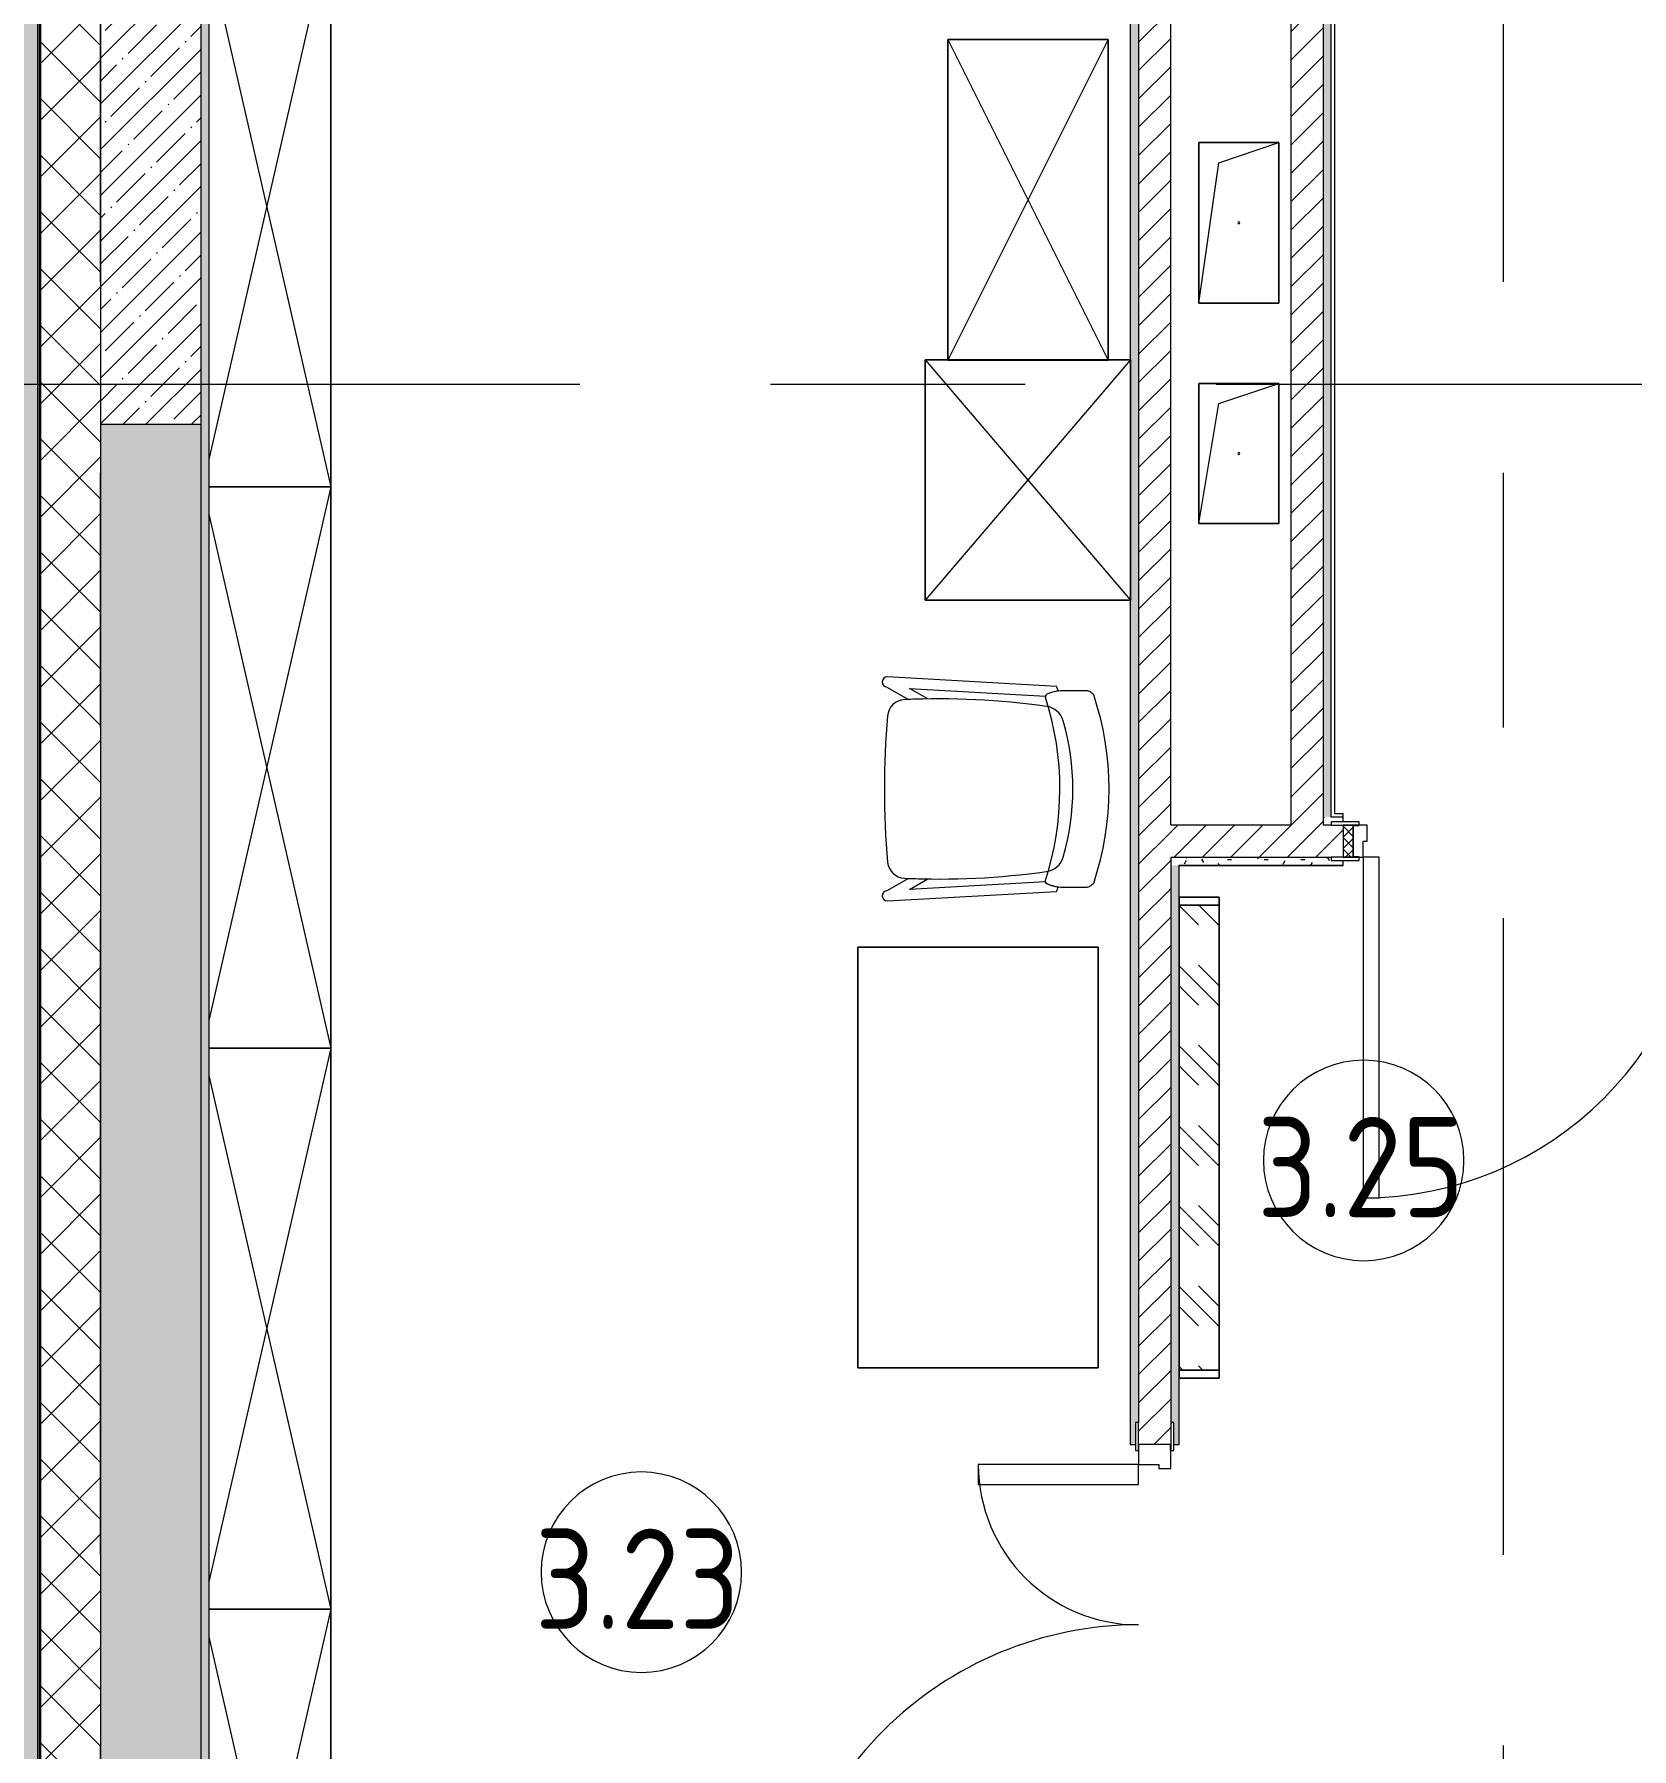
# Model space of a CAD drawing. Header units: millimetres. Extents: x 81382 to 274764, y -8553 to 29000.
# Drawn here: x 89195 to 93180, y 4396 to 8673 of the extents above; entities that cross this region are included whole.
import ezdxf

# ---------------------------------------------------------------- set-up
doc = ezdxf.new("R2010")
doc.units = ezdxf.units.MM
doc.linetypes.add('Осевая', pattern=[3175, 635, -476.25, 1587.5, -476.25])
for name, color, linetype, lineweight in [('A-AREA-IDEN', 7, 'Continuous', 9), ('A-DOOR', 7, 'Continuous', 9), ('A-DOOR-1', 7, 'Continuous', 13), ('A-DOOR-FRAM', 7, 'Continuous', 13), ('A-DOOR-FRAM-1', 7, 'Continuous', 9), ('A-GENM', 7, 'Continuous', 9), ('A-WALL', 7, 'Continuous', 9), ('I-FURN', 7, 'Continuous', 9), ('I-WALL', 7, 'Continuous', 9), ('Оси-2', 7, 'Осевая', 9)]:
    doc.layers.add(name, color=color, linetype=linetype, lineweight=lineweight)
for name, color, linetype, lineweight, true_color in [('A-DETL', 9, 'Continuous', 9, 0x808080), ('A-DETL-GENF-1', 7, 'Continuous', 9, 0xd4d4d4), ('A-WALL-1', 7, 'Continuous', 9, 0x3c3c3c), ('A-WALL-FNSH-1', 7, 'Continuous', 9, 0x3c3c3c), ('I-FURN-1', 7, 'Continuous', 9, 0xf0f0f0)]:
    doc.layers.add(name, color=color, linetype=linetype, lineweight=lineweight, true_color=true_color)
doc.styles.add('GOST Common', font='GOST_Common.ttf', dxfattribs={"width": 0.9, "height": 250})
pattern_1 = [(45, (0, 0), (-35.35534, 35.35534), [])]
pattern_2 = [(45, (0, 0), (-57.024626, 57.024626), []), (45, (57.025, 0), (-57.024626, 57.024626), [100.806, -20.161, 3.353, -16.808])]
pattern_3 = [(0, (0, 0), (121.92, 30.48), [10.058, -81.382, 10.058, -81.382, -487.68]), (0, (0, 0), (121.92, 30.48), [-182.88, 10.058, -172.822, 10.058, -81.382, -213.36]), (0, (0, 0), (121.92, 30.48), [-457.2, 10.058, -50.902, 10.058, -142.342]), (120, (45.72, 15.24), (-87.356454, 90.345817), [10.058, -81.382, 10.058, -81.382, -487.68]), (120, (45.72, 15.24), (-87.356454, 90.345817), [-182.88, 10.058, -172.822, 10.058, -81.382, -213.36]), (120, (45.72, 15.24), (-87.356454, 90.345817), [-457.2, 10.058, -50.902, 10.058, -142.342]), (240, (60.96, 76.2), (-34.563546, -120.825817), [10.058, -81.382, 10.058, -81.382, -487.68]), (240, (60.96, 76.2), (-34.563546, -120.825817), [-182.88, 10.058, -172.822, 10.058, -81.382, -213.36]), (240, (60.96, 76.2), (-34.563546, -120.825817), [-457.2, 10.058, -50.902, 10.058, -142.342])]

# ---------------------------------------------------------------- blocks, each defined once
blk = doc.blocks.new('110_Дверь_СКБ_2Ст - Д-5_п_ Из игровой в коридор-32215844-План размещения напольных электротехнических лючков и розеток 3 этажа в осях 23-33')
at = {"layer": 'A-DOOR'}
for centre, radius, start, end in [((-637.5, 40), 900, 0, 90), ((662.5, 40), 400, 90, 180)]:
    blk.add_arc(centre, radius, start, end, dxfattribs=at)
at = {"layer": 'A-DOOR-1'}
for p, q in [((-637.5, 940), (-637.5, 40)), ((-587.5, 940), (-637.5, 940)), ((-587.5, 40), (-587.5, 940)), ((662.5, 440), (612.5, 440)), ((612.5, 440), (612.5, 40)), ((662.5, 40), (662.5, 440)), ((-637.5, 40), (-587.5, 40)), ((612.5, 40), (662.5, 40))]:
    blk.add_line(p, q, dxfattribs=at)
at = {"layer": 'A-DOOR-FRAM'}
for p, q in [((-672.5, 48), (-742.5, 48)), ((-742.5, 48), (-742.5, 40)), ((-672.5, 40), (-672.5, 48)), ((767.5, 48), (697.5, 48)), ((697.5, 48), (697.5, 40)), ((767.5, 40), (767.5, 48)), ((-742.5, 40), (-672.5, 40)), ((-637.5, 40), (-687.5, 40)), ((-687.5, 40), (-687.5, -40)), ((-637.5, -10), (-637.5, 40)), ((662.5, 40), (662.5, -10)), ((712.5, 40), (662.5, 40)), ((697.5, 40), (767.5, 40)), ((712.5, -40), (712.5, 40)), ((-672.5, -40), (-742.5, -40)), ((-742.5, -40), (-742.5, -48)), ((-672.5, -39), (-687.5, -39)), ((-687.5, -39), (-687.5, -40)), ((-687.5, -40), (-627.5, -40)), ((-687.5, -40), (-672.5, -40)), ((-672.5, -40), (-672.5, -39)), ((-672.5, -48), (-672.5, -40)), ((-627.5, -10), (-637.5, -10)), ((-627.5, -40), (-627.5, -10)), ((662.5, -10), (652.5, -10)), ((652.5, -10), (652.5, -40)), ((652.5, -40), (712.5, -40)), ((712.5, -39), (697.5, -39)), ((697.5, -39), (697.5, -40)), ((697.5, -40), (712.5, -40)), ((767.5, -40), (697.5, -40)), ((697.5, -40), (697.5, -48)), ((712.5, -40), (712.5, -39)), ((767.5, -48), (767.5, -40)), ((-742.5, -48), (-672.5, -48)), ((697.5, -48), (767.5, -48))]:
    blk.add_line(p, q, dxfattribs=at)
blk = doc.blocks.new('110_Дверь_СКБ_1Ст_Внутренняя1 - Д-8 950x2100h_охрана-32224770-План размещения напольных электротехнических лючков и розеток 3 этажа в осях 23-33')
at = {"layer": 'A-DOOR'}
h = blk.add_hatch(dxfattribs=at)
h.set_pattern_fill('FP_16', color=256, style=0, pattern_type=2)
h.set_pattern_definition([(135, (1826.41, 104.685), (-14.14214, -14.14214), []), (225, (1826.41, 104.685), (14.14214, -14.14214), [])])
h.paths.add_polyline_path([(487.5, 40), (462.5, 40), (462.5, -40), (487.5, -40)])
at = {"layer": 'A-DOOR-FRAM-1'}
h = blk.add_hatch(dxfattribs=at)
h.set_pattern_fill('FP_17', color=256, style=0, pattern_type=2)
h.set_pattern_definition([(45, (-296.384, 104.685), (-14.1421, 14.1421), []), (135, (-296.384, 104.685), (-14.1421, -14.1421), [])])
h.paths.add_polyline_path([(-437.5, 40), (-462.5, 40), (-462.5, -40), (-437.5, -40)])
at = {"layer": 'A-DOOR'}
blk.add_arc((437.5, 40), 850, 90, 180, dxfattribs=at)
at = {"layer": 'A-DOOR-1'}
for p, q in [((437.5, 890), (397.5, 890)), ((397.5, 890), (397.5, 40)), ((437.5, 40), (437.5, 890)), ((397.5, 40), (437.5, 40))]:
    blk.add_line(p, q, dxfattribs=at)
at = {"layer": 'A-DOOR-FRAM'}
for p, q in [((-422.5, 48), (-492.5, 48)), ((-492.5, 48), (-492.5, 40)), ((-422.5, 40), (-422.5, 48)), ((517.5, 48), (447.5, 48)), ((447.5, 48), (447.5, 40)), ((517.5, 40), (517.5, 48)), ((-492.5, 40), (-422.5, 40)), ((-437.5, 40), (-462.5, 40)), ((-462.5, 40), (-462.5, -40)), ((-412.5, 40), (-437.5, 40)), ((-437.5, 40), (-437.5, -40)), ((-437.5, -40), (-437.5, 40)), ((-422.5, 40), (-437.5, 40)), ((-437.5, 40), (-437.5, 39)), ((-437.5, 39), (-422.5, 39)), ((-422.5, 39), (-422.5, 40)), ((-412.5, 0), (-412.5, 40)), ((-402.5, 0), (-412.5, 0)), ((-402.5, -40), (-402.5, 0)), ((437.5, 0), (427.5, 0)), ((427.5, 0), (427.5, -40)), ((437.5, 40), (437.5, 0)), ((462.5, 40), (437.5, 40)), ((462.5, 40), (447.5, 40)), ((447.5, 40), (447.5, 39)), ((447.5, 40), (517.5, 40)), ((447.5, 39), (462.5, 39)), ((462.5, -40), (462.5, 40)), ((487.5, 40), (462.5, 40)), ((462.5, 40), (462.5, -40)), ((462.5, 39), (462.5, 40)), ((487.5, -40), (487.5, 40)), ((-422.5, -40), (-492.5, -40)), ((-492.5, -40), (-492.5, -48)), ((-462.5, -40), (-437.5, -40)), ((-422.5, -39), (-437.5, -39)), ((-437.5, -39), (-437.5, -40)), ((-437.5, -40), (-402.5, -40)), ((-437.5, -40), (-422.5, -40)), ((-422.5, -40), (-422.5, -39)), ((-422.5, -48), (-422.5, -40)), ((427.5, -40), (462.5, -40)), ((462.5, -39), (447.5, -39)), ((447.5, -39), (447.5, -40)), ((447.5, -40), (462.5, -40)), ((517.5, -40), (447.5, -40)), ((447.5, -40), (447.5, -48)), ((462.5, -40), (462.5, -39)), ((462.5, -40), (487.5, -40)), ((517.5, -48), (517.5, -40)), ((-492.5, -48), (-422.5, -48)), ((447.5, -48), (517.5, -48))]:
    blk.add_line(p, q, dxfattribs=at)
blk = doc.blocks.new('GM_Отверстие прямоугольное _в плите_ - Отверстие-21958801-План размещения напольных электротехнических лючков и розеток 3 этажа в осях 23-33')
at = {"layer": 'A-GENM'}
for p, q in [((-100, -175), (-100, 175)), ((-100, 175), (100, 175)), ((100, 175), (-100, 175)), ((-100, 175), (-100, -175)), ((-50, 125), (100, 175)), ((100, 175), (100, -175)), ((100, -175), (100, 175)), ((-100, -175), (-50, 125)), ((100, -175), (-100, -175)), ((-100, -175), (100, -175))]:
    blk.add_line(p, q, dxfattribs=at)
for start, end in [(360, 180), (180, 360)]:
    blk.add_arc((0, 0), 2.5, start, end, dxfattribs=at)
blk = doc.blocks.new('GM_Отверстие прямоугольное _в плите_ - Отверстие-21992361-План размещения напольных электротехнических лючков и розеток 3 этажа в осях 23-33')
at = {"layer": 'A-GENM'}
for p, q in [((-100, -200), (-100, 200)), ((-100, 200), (100, 200)), ((100, 200), (-100, 200)), ((-100, 200), (-100, -200)), ((-50, 150), (100, 200)), ((100, 200), (100, -200)), ((100, -200), (100, 200)), ((-100, -200), (-50, 150)), ((100, -200), (-100, -200)), ((-100, -200), (100, -200))]:
    blk.add_line(p, q, dxfattribs=at)
for start, end in [(360, 180), (180, 360)]:
    blk.add_arc((0, 0), 2.5, start, end, dxfattribs=at)
blk = doc.blocks.new('Шкаф параметрический - 1_28А-V58-План размещения напольных электротехнических лючков и розеток 3 этажа в осях 23-33')
at = {"layer": 'I-FURN-1'}
for p, q in [((0, 320), (1331.6, 15.6)), ((1400, 320), (0, 320)), ((0, 320), (0, 15.6)), ((0, 15.6), (0, 320)), ((0, 320), (1400, 320)), ((68.4, 15.6), (1400, 320)), ((1400, 15.6), (1400, 320)), ((1400, 320), (1400, 15.6))]:
    blk.add_line(p, q, dxfattribs=at)
blk = doc.blocks.new('Шкаф параметрический - 1_158А-25590435-План размещения напольных электротехнических лючков и розеток 3 этажа в осях 23-33')
at = {"layer": 'I-FURN-1'}
for p, q in [((0, 0), (800, -400)), ((0, -400), (800, 0)), ((800, 0), (0, 0)), ((0, 0), (0, -400)), ((0, -400), (0, 0)), ((0, 0), (799.3, 0)), ((800, -400), (800, 0)), ((800, 0), (800, -400)), ((0, -400), (800, -400)), ((799.3, -400), (0, -400))]:
    blk.add_line(p, q, dxfattribs=at)
blk = doc.blocks.new('Шкаф параметрический - 1_275-V105-План размещения напольных электротехнических лючков и розеток 3 этажа в осях 23-33')
at = {"layer": 'I-FURN-1'}
for p, q in [((0, 0), (600, -512)), ((0, -512), (600, 0)), ((600, 0), (0, 0)), ((0, 0), (0, -55.3)), ((0, -55.3), (0, 0)), ((0, 0), (600, 0)), ((600, -512), (600, 0)), ((600, 0), (600, -512)), ((0, -55.3), (0, -455.3)), ((0, -455.3), (0, -55.3)), ((0, -455.3), (0, -512)), ((0, -512), (0, -455.3)), ((0, -512), (600, -512)), ((600, -512), (0, -512))]:
    blk.add_line(p, q, dxfattribs=at)
blk = doc.blocks.new('Chair_1 noor 78578 - 1_1-25531733-План размещения напольных электротехнических лючков и розеток 3 этажа в осях 23-33')
at = {"layer": 'I-FURN-1'}
for p, q in [((-130.5, 405.7), (-130.5, 344.8)), ((359.1, 344.8), (359.1, 405.7)), ((-141.2, 329.7), (-165.1, -92)), ((-136.5, -37.1), (-117.3, 302)), ((345.9, 302), (365.1, -37.1)), ((393.7, -92), (369.8, 329.7)), ((-110.2, 8.6), (-136.5, -37.1)), ((365.1, -37.1), (338.8, 8.6)), ((-139.7, -93.5), (-108.8, -39.9)), ((337.4, -39.9), (368.3, -93.5))]:
    blk.add_line(p, q, dxfattribs=at)
for centre, radius, start, end in [((114.3, -271.9), 732.8, 71.3174, 108.6833), ((-37.4, 344.8), 93.1, 180, 204.9864), ((-41.4, 297.5), 50.8, 106.1735, 171.9659), ((114.3, -239.2), 609.6, 73.8265, 106.1735), ((270, 297.5), 50.8, 8.0341, 73.8265), ((266, 344.8), 93.1, 334.477, 360), ((114.3, -279.3), 660.4, 111.7, 112.7563), ((-37.4, 344.8), 93.1, 186.4785, 204.9864), ((-116, 308.2), 6.35, 204.9864, 258.4091), ((-116, 308.2), 6.35, 204.9864, 287.8276), ((114.3, -408), 746, 71.9445, 107.8276), ((1798.9, 37.7), 1909.3, 171.9659, 182.6261), ((-1570.3, 37.7), 1909.3, 357.3739, 8.0341), ((344.3, 307.4), 6.35, 281.4186, 334.477), ((344.6, 308.2), 6.35, 281.5909, 335.0136), ((266, 344.8), 93.1, 335.0136, 353.5215), ((114.3, -279.3), 660.4, 67.2437, 68.3), ((1798.9, 37.7), 1909.3, 180.8761, 182.3307), ((-1570.3, 37.7), 1909.3, 357.6693, 359.1239), ((-64, -47.7), 44.5, 182.6261, 265.0912), ((292.6, -47.7), 44.4, 275.9396, 357.3739), ((-152.4, -92.7), 12.7, 176.75, 356.75), ((114.8, 2033.8), 2133.6, 265.0912, 274.9044), ((381, -92.7), 12.7, 183.25, 3.25)]:
    blk.add_arc(centre, radius, start, end, dxfattribs=at)
for points in [[(-120.4, 422.3), (-122, 420.8), (-124.7, 417.8), (-127.8, 413.5), (-129.8, 409.4), (-130.4, 406.9), (-130.5, 405.7)], [(359.1, 405.7), (359, 406.9), (358.4, 409.4), (356.4, 413.5), (353.3, 417.8), (350.6, 420.8), (349, 422.3)]]:
    blk.add_open_spline(points, degree=3, dxfattribs=at)
blk = doc.blocks.new('Зеркало обычное - 1_21-29820948-План размещения напольных электротехнических лючков и розеток 3 этажа в осях 23-33')
at = {"layer": 'I-FURN'}
h = blk.add_hatch(dxfattribs=at)
h.set_pattern_fill('FP_38', color=256, style=0, pattern_type=2)
h.set_pattern_definition([(45, (50, 50), (-200, 0), [141.42, -141.42]), (45, (100, 50), (-200, 0), [70.71, -212.13]), (45, (50, 100), (-200, 0), [70.71, -212.13])])
h.paths.add_polyline_path([(-580, -40), (580, -40), (580, 60), (-580, 60)])
at = {"layer": 'I-FURN-1'}
for p, q in [((600, 60), (-600, 60)), ((-600, 60), (-600, -40)), ((-600, -40), (-600, 60)), ((-600, 60), (-580, 60)), ((580, 60), (-580, 60)), ((-580, 60), (-580, -40)), ((-580, -40), (-580, 60)), ((-580, 60), (580, 60)), ((-580, 60), (580, 60)), ((580, 60), (-580, 60)), ((-580, 60), (580, 60)), ((-580, -40), (-580, 60)), ((-580, -40), (-580, 60)), ((580, -40), (580, 60)), ((580, 60), (580, -40)), ((580, 60), (600, 60)), ((580, 60), (580, -40)), ((580, -40), (580, 60)), ((600, -40), (600, 60)), ((600, 60), (600, -40)), ((-600, -40), (600, -40)), ((-580, -40), (-600, -40)), ((-580, -40), (580, -40)), ((580, -40), (-580, -40)), ((580, -40), (-580, -40)), ((-580, -40), (580, -40)), ((580, -40), (-580, -40)), ((600, -40), (580, -40))]:
    blk.add_line(p, q, dxfattribs=at)
blk = doc.blocks.new('Марка_Помещения - Номер-25198446-План размещения напольных электротехнических лючков и розеток 3 этажа в осях 23-33')
at = {"layer": 'A-AREA-IDEN'}
for start, end in [(360, 180), (180, 360)]:
    blk.add_arc((0, 0), 2.5, start, end, dxfattribs=at)

msp = doc.modelspace()

# ---------------------------------------------------------------- hatches: boundary and pattern name
at = {"layer": 'A-DETL-GENF-1'}
msp.add_hatch(color=256, dxfattribs=at).paths.add_polyline_path([(89203.5, -258), (89203.5, 10193), (84970.7, 10193), (84970.7, -258)])
at = {"layer": 'A-WALL'}
h = msp.add_hatch(dxfattribs=at)
h.set_pattern_fill('FP_1', color=256, style=0, pattern_type=2)
h.set_pattern_definition([(45, (0, 0), (-70.71068, 70.71068), []), (135, (0, 0), (-70.71068, -70.71068), [])])
h.paths.add_polyline_path([(89210, -100), (89360, -100), (89360, 10392), (89210, 10392), (89210, 3119.7)])
at = {"layer": 'I-WALL'}
h = msp.add_hatch(dxfattribs=at)
h.set_pattern_fill('FP_4', color=256, style=0, pattern_type=2)
h.set_pattern_definition(pattern_2)
h.paths.add_polyline_path([(89610, 7700), (89610, 10600), (89360, 10600), (89360, 7700)])
h = msp.add_hatch(dxfattribs=at)
h.set_pattern_fill('FP_35', color=256, style=0, pattern_type=2)
h.set_pattern_definition(pattern_3)
h.paths.add_polyline_path([(89630, 170), (89630, 10400), (89610, 10400), (89610, 170)])
h = msp.add_hatch(dxfattribs=at)
h.set_pattern_fill('FP_35', color=256, style=0, pattern_type=2)
h.set_pattern_definition(pattern_3)
h.paths.add_polyline_path([(91950, 100), (91950, 3700), (91942, 3700), (91942, 3755), (91930, 3755), (91930, 100)])
h.paths.add_polyline_path([(91942, 5155), (91942, 5210), (91950, 5210), (91950, 10400), (91930, 10400), (91930, 5155)])
h = msp.add_hatch(dxfattribs=at)
h.set_pattern_fill('FP_5', color=256, style=0, pattern_type=2)
h.set_pattern_definition(pattern_1)
h.paths.add_polyline_path([(92030, 100), (92029, 3755), (91950, 3755), (91950, 100)])
h.paths.add_polyline_path([(92030, 5155), (92030, 10400), (91950, 10400), (91950, 5155), (92029, 5155)])
h = msp.add_hatch(dxfattribs=at)
h.set_pattern_fill('FP_5', color=256, style=0, pattern_type=2)
h.set_pattern_definition(pattern_1)
h.paths.add_polyline_path([(92410, 6700), (92410, 10400), (92330, 10400), (92330, 6700)])
h = msp.add_hatch(dxfattribs=at)
h.set_pattern_fill('FP_35', color=256, style=0, pattern_type=2)
h.set_pattern_definition(pattern_3)
h.paths.add_polyline_path([(92410, 6720), (92430, 6720), (92430, 10400), (92410, 10400), (92410, 7445.7)])
h = msp.add_hatch(dxfattribs=at)
h.set_pattern_fill('FP_4', color=256, style=0, pattern_type=2)
h.set_pattern_definition(pattern_2)
h.paths.add_polyline_path([(89360, 100), (89610, 100), (89610, 7700), (89360, 7700), (89360, 3119.7)])
h = msp.add_hatch(dxfattribs=at)
h.set_pattern_fill('FP_35', color=256, style=0, pattern_type=2)
h.set_pattern_definition(pattern_3)
h.paths.add_polyline_path([(94090.2, 6700), (94190, 6700), (94190, 6720), (93410, 6720), (93410, 6708), (93440, 6708), (93440, 6700), (93454.3, 6700)])
h.paths.add_polyline_path([(92410, 6700), (92430, 6700), (92430, 6708), (92460, 6708), (92460, 6720), (92410, 6720), (92410, 6708)])
h = msp.add_hatch(dxfattribs=at)
h.set_pattern_fill('FP_5', color=256, style=0, pattern_type=2)
h.set_pattern_definition(pattern_1)
h.paths.add_polyline_path([(94210, 6620), (94210, 6700), (93410, 6700), (93410, 6620), (94190, 6620)])
h.paths.add_polyline_path([(92460, 6620), (92460, 6700), (92030, 6700), (92030, 6620), (92430, 6620)])
h = msp.add_hatch(dxfattribs=at)
h.set_pattern_fill('FP_35', color=256, style=0, pattern_type=2)
h.set_pattern_definition(pattern_3)
h.paths.add_polyline_path([(94189, 6600), (94190, 6600), (94190, 6620), (93440, 6619.2), (93440, 6612), (93410, 6612), (93410, 6600), (94090.2, 6600)])
h.paths.add_polyline_path([(92030, 6600), (92460, 6600), (92460, 6612), (92430, 6612), (92430, 6620), (92030, 6620)])
h = msp.add_hatch(dxfattribs=at)
h.set_pattern_fill('FP_35', color=256, style=0, pattern_type=2)
h.set_pattern_definition(pattern_3)
h.paths.add_polyline_path([(92050, 100), (92050, 3755), (92038, 3755), (92038, 3700), (92030, 3700), (92030, 100)])
h.paths.add_polyline_path([(92038, 5155), (92050, 5155), (92050, 6600), (92030, 6600), (92030.8, 5210), (92038, 5210), (92038, 5168.3)])

# ---------------------------------------------------------------- linework, layer by layer
at = {"layer": 'A-DETL'}
msp.add_line((89203.5, -258), (89203.5, 10193), dxfattribs=at)
at = {"layer": 'A-WALL'}
for p, q in [((89207, 10395), (89207, -253)), ((91950, 10400), (91950, 5210)), ((92410, 10400), (92410, 6700)), ((89210, 10392), (89210, -250)), ((89630, 10380), (89630, 170)), ((91930, 5155), (91930, 10380)), ((92430, 6700), (92410, 6700)), ((92030, 6620), (92430, 6620)), ((92030, 6620), (92030, 5210)), ((92050, 6600), (92460, 6600)), ((92050, 6600), (92050, 5155))]:
    msp.add_line(p, q, dxfattribs=at)
at = {"layer": 'A-WALL-1'}
for p, q in [((89610, 10600), (89610, 150)), ((89360, 10400), (89360, -100)), ((92030, 6700), (92030, 10400)), ((92330, 10400), (92330, 6700)), ((92430, 6720), (92430, 10380)), ((89360, 7700), (89610, 7700)), ((92460, 6720), (92430, 6720)), ((92460, 6708), (92460, 6720)), ((92330, 6700), (92030, 6700)), ((92460, 6600), (92460, 6612)), ((91930, 5155), (91942, 5155)), ((92038, 5155), (92050, 5155))]:
    msp.add_line(p, q, dxfattribs=at)
at = {"layer": 'A-WALL-FNSH-1'}
for p, q in [((89631, 171), (89631, 10379)), ((91929, 10379), (91929, 5155)), ((92051, 6599), (92460, 6599)), ((92051, 5155), (92051, 6599)), ((92460, 6599), (92460, 6600)), ((91929, 5155), (91930, 5155)), ((92050, 5155), (92051, 5155))]:
    msp.add_line(p, q, dxfattribs=at)
at = {"layer": 'I-FURN-1'}
for p, q in [((91849.4, 6395.8), (91249.4, 6395.8)), ((91249.4, 6395.8), (91249.4, 5345.8)), ((91249.4, 5345.8), (91249.4, 6395.8)), ((91249.4, 6395.8), (91849.4, 6395.8)), ((91849.4, 5345.8), (91849.4, 6395.8)), ((91849.4, 6395.8), (91849.4, 5345.8)), ((91249.4, 5345.8), (91849.4, 5345.8)), ((91849.4, 5345.8), (91249.4, 5345.8))]:
    msp.add_line(p, q, dxfattribs=at)
at = {"layer": 'I-WALL'}
for p, q in [((92439, 10371), (92439, 6729)), ((92439, 6729), (92460, 6729)), ((92460, 6720), (92460, 6729))]:
    msp.add_line(p, q, dxfattribs=at)
at = {"layer": 'Оси-2'}
for p, q in [((89360, 593.7), (89360, 18900)), ((92860, 593.7), (92860, 18900)), ((84681.8, 7800), (122730, 7800))]:
    msp.add_line(p, q, dxfattribs=at)

# ---------------------------------------------------------------- block references
at = {"layer": 'A-AREA-IDEN', "xscale": 99.99999999999993, "yscale": 99.99999999999993, "zscale": 99.99999999999993}
for p in [(92511.4, 5863.4), (90709.3, 4836.3)]:
    msp.add_blockref('Марка_Помещения - Номер-25198446-План размещения напольных электротехнических лючков и розеток 3 этажа в осях 23-33', p, dxfattribs=at)
at = {"layer": 'A-DOOR'}
for name, p, rotation in [('110_Дверь_СКБ_1Ст_Внутренняя1 - Д-8 950x2100h_охрана-32224770-План размещения напольных электротехнических лючков и розеток 3 этажа в осях 23-33', (92947.5, 6660), 180), ('110_Дверь_СКБ_2Ст - Д-5_п_ Из игровой в коридор-32215844-План размещения напольных электротехнических лючков и розеток 3 этажа в осях 23-33', (91990, 4442.5), 89.99999999999991)]:
    msp.add_blockref(name, p, dxfattribs=dict(at, rotation=rotation))
at = {"layer": 'A-GENM'}
for name, p in [('GM_Отверстие прямоугольное _в плите_ - Отверстие-21992361-План размещения напольных электротехнических лючков и розеток 3 этажа в осях 23-33', (92200, 8202.4)), ('GM_Отверстие прямоугольное _в плите_ - Отверстие-21958801-План размещения напольных электротехнических лючков и розеток 3 этажа в осях 23-33', (92200, 7627))]:
    msp.add_blockref(name, p, dxfattribs=at)
at = {"layer": 'I-FURN-1'}
for name, p, rotation in [('Шкаф параметрический - 1_28А-V58-План размещения напольных электротехнических лючков и розеток 3 этажа в осях 23-33', (89614.4, 8943.8), 269.9999999999994), ('Шкаф параметрический - 1_158А-25590435-План размещения напольных электротехнических лючков и розеток 3 этажа в осях 23-33', (91874.1, 8660.1), 270.0000000000006), ('Шкаф параметрический - 1_275-V105-План размещения напольных электротехнических лючков и розеток 3 этажа в осях 23-33', (91929.4, 7860.8), 270.0000000000006), ('Шкаф параметрический - 1_28А-V58-План размещения напольных электротехнических лючков и розеток 3 этажа в осях 23-33', (89614.4, 7543.8), 269.9999999999994), ('Chair_1 noor 78578 - 1_1-25531733-План размещения напольных электротехнических лючков и розеток 3 этажа в осях 23-33', (91415.5, 6904.5), 269.9999999999994), ('Зеркало обычное - 1_21-29820948-План размещения напольных электротехнических лючков и розеток 3 этажа в осях 23-33', (92111, 5920), 90.0000000000005), ('Шкаф параметрический - 1_28А-V58-План размещения напольных электротехнических лючков и розеток 3 этажа в осях 23-33', (89614.4, 6143.8), 269.9999999999994), ('Шкаф параметрический - 1_28А-V58-План размещения напольных электротехнических лючков и розеток 3 этажа в осях 23-33', (89614.4, 4743.8), 269.9999999999994)]:
    msp.add_blockref(name, p, dxfattribs=dict(at, rotation=rotation))

# ---------------------------------------------------------------- texts
at = {"layer": 'A-AREA-IDEN', "char_height": 250, "width": 663.797, "attachment_point": 1, "style": 'GOST Common'}
for s, insert in [('3.25', (92245.7, 5971.9)), ('3.23', (90443.6, 4944.8))]:
    msp.add_mtext(s, dxfattribs=dict(at, insert=insert))

doc.saveas('drawing.dxf')
